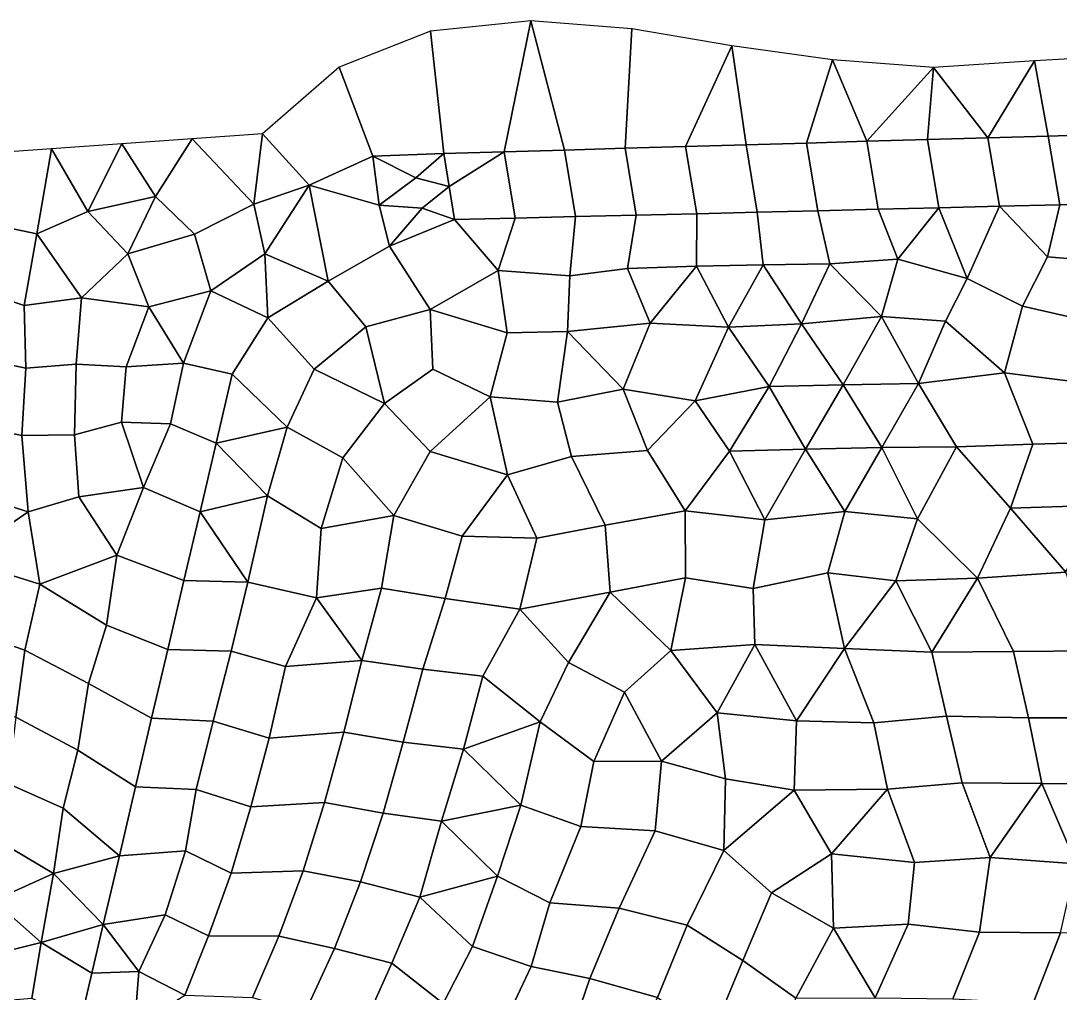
# Model space of a CAD drawing. Extents: x 391089 to 406232, y 6461839 to 6471033.
# Drawn here: x 402566.5 to 402669.6, y 6469824.8 to 6469921.1 of the extents above; entities that cross this region are included whole.
import ezdxf

# ---------------------------------------------------------------- set-up
doc = ezdxf.new("R2010")
doc.units = 0
for name, color, linetype in [('MESH_BOUND', 25, 'CONTINUOUS'), ('MESH_ELEMS', 18, 'CONTINUOUS'), ('MESH_NODES', 18, 'CONTINUOUS')]:
    doc.layers.add(name, color=color, linetype=linetype)

msp = doc.modelspace()

# ---------------------------------------------------------------- linework, layer by layer
at = {"layer": 'MESH_BOUND', "color": 25}
for points in [[(402617.084, 6469921.1, 1.553), (402607.15, 6469920.06, 1.444)], [(402627.112, 6469920.3, 1.754), (402617.084, 6469921.1, 1.553)], [(402607.15, 6469920.06, 1.444), (402598.089, 6469916.51, 1.488)], [(402637.027, 6469918.61, 1.488), (402627.112, 6469920.3, 1.754)], [(402646.985, 6469917.22, 1.852), (402637.027, 6469918.61, 1.488)], [(402677.071, 6469917.7, 1.614), (402667.028, 6469917.12, 2.056)], [(402598.089, 6469916.51, 1.488), (402590.495, 6469909.91, 1.604)], [(402656.989, 6469916.48, 1.492), (402646.985, 6469917.22, 1.852)], [(402667.028, 6469917.12, 2.056), (402656.989, 6469916.48, 1.492)], [(402583.525, 6469909.41, 1.65), (402576.555, 6469908.91, 1.392)], [(402590.495, 6469909.91, 1.604), (402583.525, 6469909.41, 1.65)], [(402569.585, 6469908.41, 1.697), (402562.616, 6469907.92, 1.697)], [(402576.555, 6469908.91, 1.392), (402569.585, 6469908.41, 1.697)]]:
    msp.add_polyline3d(points, dxfattribs=at)
at = {"layer": 'MESH_ELEMS', "color": 178}
for points in [[(402614.455, 6469908.12, 1.581), (402617.084, 6469921.1, 1.553), (402607.15, 6469920.06, 1.444), (402608.463, 6469907.94, 1.544)], [(402614.455, 6469908.12, 1.581), (402620.446, 6469908.29, 1.511), (402617.084, 6469921.1, 1.553), (402614.455, 6469908.12, 1.581)], [(402620.446, 6469908.29, 1.511), (402626.438, 6469908.47, 1.185), (402627.112, 6469920.3, 1.754), (402617.084, 6469921.1, 1.553)], [(402601.437, 6469907.69, 1.766), (402608.463, 6469907.94, 1.544), (402607.15, 6469920.06, 1.444), (402598.089, 6469916.51, 1.488)], [(402627.112, 6469920.3, 1.754), (402626.438, 6469908.47, 1.185), (402632.43, 6469908.64, 1.457), (402637.027, 6469918.61, 1.488)], [(402638.422, 6469908.81, 1.514), (402637.027, 6469918.61, 1.488), (402632.43, 6469908.64, 1.457), (402638.422, 6469908.81, 1.514)], [(402644.414, 6469908.99, 1.341), (402646.985, 6469917.22, 1.852), (402637.027, 6469918.61, 1.488), (402638.422, 6469908.81, 1.514)], [(402674.374, 6469909.86, 1.618), (402677.071, 6469917.7, 1.614), (402667.028, 6469917.12, 2.056), (402668.382, 6469909.68, 1.564)], [(402590.495, 6469909.91, 1.604), (402595.127, 6469904.82, 1.487), (402601.437, 6469907.69, 1.766), (402598.089, 6469916.51, 1.488)], [(402644.414, 6469908.99, 1.341), (402650.406, 6469909.16, 1.561), (402646.985, 6469917.22, 1.852), (402644.414, 6469908.99, 1.341)], [(402646.985, 6469917.22, 1.852), (402650.406, 6469909.16, 1.561), (402656.989, 6469916.48, 1.492), (402646.985, 6469917.22, 1.852)], [(402656.398, 6469909.34, 1.346), (402656.989, 6469916.48, 1.492), (402650.406, 6469909.16, 1.561), (402656.398, 6469909.34, 1.346)], [(402656.989, 6469916.48, 1.492), (402656.398, 6469909.34, 1.346), (402662.39, 6469909.51, 1.551), (402656.989, 6469916.48, 1.492)], [(402662.39, 6469909.51, 1.551), (402667.028, 6469917.12, 2.056), (402656.989, 6469916.48, 1.492), (402662.39, 6469909.51, 1.551)], [(402662.39, 6469909.51, 1.551), (402668.382, 6469909.68, 1.564), (402667.028, 6469917.12, 2.056), (402662.39, 6469909.51, 1.551)], [(402583.525, 6469909.41, 1.65), (402576.555, 6469908.91, 1.392), (402579.88, 6469903.7, 1.491), (402583.525, 6469909.41, 1.65)], [(402583.746, 6469899.97, 1.379), (402589.65, 6469902.94, 1.543), (402583.525, 6469909.41, 1.65), (402579.88, 6469903.7, 1.491)], [(402589.65, 6469902.94, 1.543), (402590.495, 6469909.91, 1.604), (402583.525, 6469909.41, 1.65), (402589.65, 6469902.94, 1.543)], [(402590.495, 6469909.91, 1.604), (402589.65, 6469902.94, 1.543), (402595.127, 6469904.82, 1.487), (402590.495, 6469909.91, 1.604)], [(402650.406, 6469909.16, 1.561), (402644.414, 6469908.99, 1.341), (402645.536, 6469902.28, 1.393), (402651.536, 6469902.43, 1.547)], [(402656.398, 6469909.34, 1.346), (402650.406, 6469909.16, 1.561), (402651.536, 6469902.43, 1.547), (402657.536, 6469902.58, 1.547)], [(402662.39, 6469909.51, 1.551), (402656.398, 6469909.34, 1.346), (402657.536, 6469902.58, 1.547), (402663.536, 6469902.73, 1.63)], [(402668.382, 6469909.68, 1.564), (402662.39, 6469909.51, 1.551), (402663.536, 6469902.73, 1.63), (402669.536, 6469902.87, 1.592)], [(402674.374, 6469909.86, 1.618), (402668.382, 6469909.68, 1.564), (402669.536, 6469902.87, 1.592), (402675.536, 6469903.02, 1.622)], [(402562.616, 6469907.92, 1.697), (402562.255, 6469901.23, 1.449), (402568.127, 6469900, 1.434), (402569.585, 6469908.41, 1.697)], [(402569.585, 6469908.41, 1.697), (402568.127, 6469900, 1.434), (402573.195, 6469902.2, 1.428), (402569.585, 6469908.41, 1.697)], [(402576.555, 6469908.91, 1.392), (402569.585, 6469908.41, 1.697), (402573.195, 6469902.2, 1.428), (402576.555, 6469908.91, 1.392)], [(402579.88, 6469903.7, 1.491), (402576.555, 6469908.91, 1.392), (402573.195, 6469902.2, 1.428), (402579.88, 6469903.7, 1.491)], [(402608.463, 6469907.94, 1.544), (402609, 6469904.67, 0.856), (402614.455, 6469908.12, 1.581), (402608.463, 6469907.94, 1.544)], [(402615.537, 6469901.55, 1.485), (402614.455, 6469908.12, 1.581), (402609, 6469904.67, 0.856), (402609.537, 6469901.4, 1.185)], [(402620.446, 6469908.29, 1.511), (402614.455, 6469908.12, 1.581), (402615.537, 6469901.55, 1.485), (402621.536, 6469901.7, 1.302)], [(402626.438, 6469908.47, 1.185), (402620.446, 6469908.29, 1.511), (402621.536, 6469901.7, 1.302), (402627.536, 6469901.84, 1.687)], [(402632.43, 6469908.64, 1.457), (402626.438, 6469908.47, 1.185), (402627.536, 6469901.84, 1.687), (402633.536, 6469901.99, 1.534)], [(402638.422, 6469908.81, 1.514), (402632.43, 6469908.64, 1.457), (402633.536, 6469901.99, 1.534), (402639.536, 6469902.14, 1.365)], [(402644.414, 6469908.99, 1.341), (402638.422, 6469908.81, 1.514), (402639.536, 6469902.14, 1.365), (402645.536, 6469902.28, 1.393)], [(402595.127, 6469904.82, 1.487), (402602.044, 6469902.82, 0.976), (402601.437, 6469907.69, 1.766), (402595.127, 6469904.82, 1.487)], [(402605.685, 6469905.55, 1.25), (402608.463, 6469907.94, 1.544), (402601.437, 6469907.69, 1.766), (402605.685, 6469905.55, 1.25)], [(402602.044, 6469902.82, 0.976), (402605.685, 6469905.55, 1.25), (402601.437, 6469907.69, 1.766), (402602.044, 6469902.82, 0.976)], [(402608.463, 6469907.94, 1.544), (402605.685, 6469905.55, 1.25), (402609, 6469904.67, 0.856), (402608.463, 6469907.94, 1.544)], [(402605.685, 6469905.55, 1.25), (402602.044, 6469902.82, 0.976), (402606.318, 6469902.55, 0.851), (402609, 6469904.67, 0.856)], [(402595.127, 6469904.82, 1.487), (402589.65, 6469902.94, 1.543), (402590.734, 6469898.03, 1.075), (402595.127, 6469904.82, 1.487)], [(402590.734, 6469898.03, 1.075), (402596.993, 6469895.32, 1.491), (402595.127, 6469904.82, 1.487), (402590.734, 6469898.03, 1.075)], [(402603.075, 6469898.78, 1.268), (402602.044, 6469902.82, 0.976), (402595.127, 6469904.82, 1.487), (402596.993, 6469895.32, 1.491)], [(402606.318, 6469902.55, 0.851), (402609.537, 6469901.4, 1.185), (402609, 6469904.67, 0.856), (402606.318, 6469902.55, 0.851)], [(402579.88, 6469903.7, 1.491), (402573.195, 6469902.2, 1.428), (402577.159, 6469898.03, 1.46), (402579.88, 6469903.7, 1.491)], [(402583.746, 6469899.97, 1.379), (402579.88, 6469903.7, 1.491), (402577.159, 6469898.03, 1.46), (402583.746, 6469899.97, 1.379)], [(402590.734, 6469898.03, 1.075), (402589.65, 6469902.94, 1.543), (402583.746, 6469899.97, 1.379), (402585.383, 6469894.36, 1.079)], [(402663.536, 6469902.73, 1.63), (402668.315, 6469897.73, 1.562), (402669.536, 6469902.87, 1.592), (402663.536, 6469902.73, 1.63)], [(402669.536, 6469902.87, 1.592), (402668.315, 6469897.73, 1.562), (402674.211, 6469897.21, 1.559), (402675.536, 6469903.02, 1.622)], [(402572.557, 6469893.65, 1.2), (402577.159, 6469898.03, 1.46), (402573.195, 6469902.2, 1.428), (402568.127, 6469900, 1.434)], [(402602.044, 6469902.82, 0.976), (402603.075, 6469898.78, 1.268), (402606.318, 6469902.55, 0.851), (402602.044, 6469902.82, 0.976)], [(402609.537, 6469901.4, 1.185), (402606.318, 6469902.55, 0.851), (402603.075, 6469898.78, 1.268), (402609.537, 6469901.4, 1.185)], [(402626.666, 6469896.55, 1.482), (402627.536, 6469901.84, 1.687), (402621.536, 6469901.7, 1.302), (402620.958, 6469895.84, 1.545)], [(402633.513, 6469896.78, 1.41), (402633.536, 6469901.99, 1.534), (402627.536, 6469901.84, 1.687), (402626.666, 6469896.55, 1.482)], [(402633.513, 6469896.78, 1.41), (402640.127, 6469896.91, 1.37), (402639.536, 6469902.14, 1.365), (402633.536, 6469901.99, 1.534)], [(402645.536, 6469902.28, 1.393), (402639.536, 6469902.14, 1.365), (402640.127, 6469896.91, 1.37), (402646.731, 6469897.02, 1.415)], [(402651.536, 6469902.43, 1.547), (402645.536, 6469902.28, 1.393), (402646.731, 6469897.02, 1.415), (402653.483, 6469897.47, 1.54)], [(402651.536, 6469902.43, 1.547), (402653.483, 6469897.47, 1.54), (402657.536, 6469902.58, 1.547), (402651.536, 6469902.43, 1.547)], [(402657.536, 6469902.58, 1.547), (402653.483, 6469897.47, 1.54), (402660.343, 6469895.57, 1.511), (402657.536, 6469902.58, 1.547)], [(402657.536, 6469902.58, 1.547), (402660.343, 6469895.57, 1.511), (402663.536, 6469902.73, 1.63), (402657.536, 6469902.58, 1.547)], [(402660.343, 6469895.57, 1.511), (402665.811, 6469892.84, 1.439), (402668.315, 6469897.73, 1.562), (402663.536, 6469902.73, 1.63)], [(402561.894, 6469894.54, 1.263), (402566.876, 6469892.9, 1.209), (402568.127, 6469900, 1.434), (402562.255, 6469901.23, 1.449)], [(402607.118, 6469892.51, 1.363), (402613.869, 6469896.36, 1.648), (402609.537, 6469901.4, 1.185), (402603.075, 6469898.78, 1.268)], [(402615.537, 6469901.55, 1.485), (402609.537, 6469901.4, 1.185), (402613.869, 6469896.36, 1.648), (402615.537, 6469901.55, 1.485)], [(402620.958, 6469895.84, 1.545), (402621.536, 6469901.7, 1.302), (402615.537, 6469901.55, 1.485), (402613.869, 6469896.36, 1.648)], [(402572.557, 6469893.65, 1.2), (402568.127, 6469900, 1.434), (402566.876, 6469892.9, 1.209), (402572.557, 6469893.65, 1.2)], [(402583.746, 6469899.97, 1.379), (402577.159, 6469898.03, 1.46), (402579.215, 6469892.75, 1.527), (402585.383, 6469894.36, 1.079)], [(402603.075, 6469898.78, 1.268), (402596.993, 6469895.32, 1.491), (402600.754, 6469890.79, 1.575), (402607.118, 6469892.51, 1.363)], [(402572.557, 6469893.65, 1.2), (402579.215, 6469892.75, 1.527), (402577.159, 6469898.03, 1.46), (402572.557, 6469893.65, 1.2)], [(402590.734, 6469898.03, 1.075), (402585.383, 6469894.36, 1.079), (402591.026, 6469891.69, 1.724), (402590.734, 6469898.03, 1.075)], [(402590.734, 6469898.03, 1.075), (402591.026, 6469891.69, 1.724), (402596.993, 6469895.32, 1.491), (402590.734, 6469898.03, 1.075)], [(402672.073, 6469891.4, 1.474), (402674.211, 6469897.21, 1.559), (402668.315, 6469897.73, 1.562), (402665.811, 6469892.84, 1.439)], [(402628.918, 6469891.15, 1.314), (402633.513, 6469896.78, 1.41), (402626.666, 6469896.55, 1.482), (402628.918, 6469891.15, 1.314)], [(402628.918, 6469891.15, 1.314), (402636.67, 6469890.76, 1.254), (402633.513, 6469896.78, 1.41), (402628.918, 6469891.15, 1.314)], [(402633.513, 6469896.78, 1.41), (402636.67, 6469890.76, 1.254), (402640.127, 6469896.91, 1.37), (402633.513, 6469896.78, 1.41)], [(402636.67, 6469890.76, 1.254), (402643.929, 6469891.07, 1.286), (402640.127, 6469896.91, 1.37), (402636.67, 6469890.76, 1.254)], [(402640.127, 6469896.91, 1.37), (402643.929, 6469891.07, 1.286), (402646.731, 6469897.02, 1.415), (402640.127, 6469896.91, 1.37)], [(402646.731, 6469897.02, 1.415), (402643.929, 6469891.07, 1.286), (402651.85, 6469891.81, 1.375), (402646.731, 6469897.02, 1.415)], [(402651.85, 6469891.81, 1.375), (402653.483, 6469897.47, 1.54), (402646.731, 6469897.02, 1.415), (402651.85, 6469891.81, 1.375)], [(402658.209, 6469891.36, 1.375), (402660.343, 6469895.57, 1.511), (402653.483, 6469897.47, 1.54), (402651.85, 6469891.81, 1.375)], [(402613.869, 6469896.36, 1.648), (402607.118, 6469892.51, 1.363), (402614.748, 6469890.19, 1.225), (402613.869, 6469896.36, 1.648)], [(402620.958, 6469895.84, 1.545), (402613.869, 6469896.36, 1.648), (402614.748, 6469890.19, 1.225), (402620.738, 6469890.32, 1.167)], [(402620.738, 6469890.32, 1.167), (402628.918, 6469891.15, 1.314), (402626.666, 6469896.55, 1.482), (402620.958, 6469895.84, 1.545)], [(402595.603, 6469886.58, 1.476), (402600.754, 6469890.79, 1.575), (402596.993, 6469895.32, 1.491), (402591.026, 6469891.69, 1.724)], [(402665.811, 6469892.84, 1.439), (402660.343, 6469895.57, 1.511), (402658.209, 6469891.36, 1.375), (402664.045, 6469886.24, 1.297)], [(402561.533, 6469887.85, 1.215), (402567.041, 6469886.69, 1.163), (402566.876, 6469892.9, 1.209), (402561.894, 6469894.54, 1.263)], [(402572.013, 6469887.08, 1.322), (402572.557, 6469893.65, 1.2), (402566.876, 6469892.9, 1.209), (402567.041, 6469886.69, 1.163)], [(402576.979, 6469886.82, 1.244), (402579.215, 6469892.75, 1.527), (402572.557, 6469893.65, 1.2), (402572.013, 6469887.08, 1.322)], [(402579.215, 6469892.75, 1.527), (402582.669, 6469887.18, 0.953), (402585.383, 6469894.36, 1.079), (402579.215, 6469892.75, 1.527)], [(402587.501, 6469886.08, 1.355), (402591.026, 6469891.69, 1.724), (402585.383, 6469894.36, 1.079), (402582.669, 6469887.18, 0.953)], [(402582.669, 6469887.18, 0.953), (402579.215, 6469892.75, 1.527), (402576.979, 6469886.82, 1.244), (402582.669, 6469887.18, 0.953)], [(402671.872, 6469885.22, 1.425), (402672.073, 6469891.4, 1.474), (402665.811, 6469892.84, 1.439), (402664.045, 6469886.24, 1.297)], [(402587.501, 6469886.08, 1.355), (402592.944, 6469880.84, 1.309), (402595.603, 6469886.58, 1.476), (402591.026, 6469891.69, 1.724)], [(402607.387, 6469886.58, 1.307), (402607.118, 6469892.51, 1.363), (402600.754, 6469890.79, 1.575), (402602.603, 6469883.2, 1.199)], [(402607.387, 6469886.58, 1.307), (402613.063, 6469883.86, 1.165), (402614.748, 6469890.19, 1.225), (402607.118, 6469892.51, 1.363)], [(402643.929, 6469891.07, 1.286), (402648.048, 6469885.03, 1.317), (402651.85, 6469891.81, 1.375), (402643.929, 6469891.07, 1.286)], [(402655.531, 6469885.16, 1.305), (402651.85, 6469891.81, 1.375), (402648.048, 6469885.03, 1.317), (402655.531, 6469885.16, 1.305)], [(402651.85, 6469891.81, 1.375), (402655.531, 6469885.16, 1.305), (402658.209, 6469891.36, 1.375), (402651.85, 6469891.81, 1.375)], [(402595.603, 6469886.58, 1.476), (402602.603, 6469883.2, 1.199), (402600.754, 6469890.79, 1.575), (402595.603, 6469886.58, 1.476)], [(402620.738, 6469890.32, 1.167), (402626.257, 6469884.6, 1.208), (402628.918, 6469891.15, 1.314), (402620.738, 6469890.32, 1.167)], [(402633.366, 6469883.44, 1.191), (402636.67, 6469890.76, 1.254), (402628.918, 6469891.15, 1.314), (402626.257, 6469884.6, 1.208)], [(402636.67, 6469890.76, 1.254), (402633.366, 6469883.44, 1.191), (402640.724, 6469884.88, 1.227), (402636.67, 6469890.76, 1.254)], [(402640.724, 6469884.88, 1.227), (402643.929, 6469891.07, 1.286), (402636.67, 6469890.76, 1.254), (402640.724, 6469884.88, 1.227)], [(402643.929, 6469891.07, 1.286), (402640.724, 6469884.88, 1.227), (402648.048, 6469885.03, 1.317), (402643.929, 6469891.07, 1.286)], [(402658.209, 6469891.36, 1.375), (402655.531, 6469885.16, 1.305), (402664.045, 6469886.24, 1.297), (402658.209, 6469891.36, 1.375)], [(402614.748, 6469890.19, 1.225), (402613.063, 6469883.86, 1.165), (402619.75, 6469883.31, 1.219), (402620.738, 6469890.32, 1.167)], [(402620.738, 6469890.32, 1.167), (402619.75, 6469883.31, 1.219), (402626.257, 6469884.6, 1.208), (402620.738, 6469890.32, 1.167)], [(402561.172, 6469881.16, 1.192), (402566.633, 6469880.03, 1.193), (402567.041, 6469886.69, 1.163), (402561.533, 6469887.85, 1.215)], [(402571.852, 6469880.07, 1.483), (402572.013, 6469887.08, 1.322), (402567.041, 6469886.69, 1.163), (402566.633, 6469880.03, 1.193)], [(402576.508, 6469881.35, 1.494), (402576.979, 6469886.82, 1.244), (402572.013, 6469887.08, 1.322), (402571.852, 6469880.07, 1.483)], [(402581.388, 6469881.18, 0.822), (402582.669, 6469887.18, 0.953), (402576.979, 6469886.82, 1.244), (402576.508, 6469881.35, 1.494)], [(402587.501, 6469886.08, 1.355), (402582.669, 6469887.18, 0.953), (402581.388, 6469881.18, 0.822), (402585.902, 6469879.27, 1.48)], [(402598.452, 6469877.81, 1.141), (402602.603, 6469883.2, 1.199), (402595.603, 6469886.58, 1.476), (402592.944, 6469880.84, 1.309)], [(402607.387, 6469886.58, 1.307), (402602.603, 6469883.2, 1.199), (402607.107, 6469878.42, 1.187), (402613.063, 6469883.86, 1.165)], [(402585.902, 6469879.27, 1.48), (402592.944, 6469880.84, 1.309), (402587.501, 6469886.08, 1.355), (402585.902, 6469879.27, 1.48)], [(402664.045, 6469886.24, 1.297), (402655.531, 6469885.16, 1.305), (402659.288, 6469878.89, 1.322), (402666.86, 6469879.15, 1.372)], [(402671.872, 6469885.22, 1.425), (402664.045, 6469886.24, 1.297), (402666.86, 6469879.15, 1.372), (402672.717, 6469879.33, 1.443)], [(402621.139, 6469877.93, 1.149), (402628.65, 6469878.54, 1.129), (402626.257, 6469884.6, 1.208), (402619.75, 6469883.31, 1.219)], [(402633.366, 6469883.44, 1.191), (402626.257, 6469884.6, 1.208), (402628.65, 6469878.54, 1.129), (402633.366, 6469883.44, 1.191)], [(402636.772, 6469878.47, 1.233), (402640.724, 6469884.88, 1.227), (402633.366, 6469883.44, 1.191), (402636.772, 6469878.47, 1.233)], [(402636.772, 6469878.47, 1.233), (402644.305, 6469878.65, 1.317), (402640.724, 6469884.88, 1.227), (402636.772, 6469878.47, 1.233)], [(402644.305, 6469878.65, 1.317), (402648.048, 6469885.03, 1.317), (402640.724, 6469884.88, 1.227), (402644.305, 6469878.65, 1.317)], [(402644.305, 6469878.65, 1.317), (402651.883, 6469878.84, 1.359), (402648.048, 6469885.03, 1.317), (402644.305, 6469878.65, 1.317)], [(402651.883, 6469878.84, 1.359), (402655.531, 6469885.16, 1.305), (402648.048, 6469885.03, 1.317), (402651.883, 6469878.84, 1.359)], [(402659.288, 6469878.89, 1.322), (402655.531, 6469885.16, 1.305), (402651.883, 6469878.84, 1.359), (402659.288, 6469878.89, 1.322)], [(402614.768, 6469876.11, 1.169), (402613.063, 6469883.86, 1.165), (402607.107, 6469878.42, 1.187), (402614.768, 6469876.11, 1.169)], [(402619.75, 6469883.31, 1.219), (402613.063, 6469883.86, 1.165), (402614.768, 6469876.11, 1.169), (402621.139, 6469877.93, 1.149)], [(402636.772, 6469878.47, 1.233), (402633.366, 6469883.44, 1.191), (402628.65, 6469878.54, 1.129), (402632.401, 6469872.56, 1.221)], [(402598.452, 6469877.81, 1.141), (402603.516, 6469872.1, 1.144), (402607.107, 6469878.42, 1.187), (402602.603, 6469883.2, 1.199)], [(402572.297, 6469873.94, 1.306), (402578.693, 6469874.86, 1.102), (402576.508, 6469881.35, 1.494), (402571.852, 6469880.07, 1.483)], [(402576.508, 6469881.35, 1.494), (402578.693, 6469874.86, 1.102), (402581.388, 6469881.18, 0.822), (402576.508, 6469881.35, 1.494)], [(402560.812, 6469874.47, 1.252), (402567.284, 6469872.46, 1.306), (402566.633, 6469880.03, 1.193), (402561.172, 6469881.16, 1.192)], [(402578.693, 6469874.86, 1.102), (402584.303, 6469872.45, 1.547), (402585.902, 6469879.27, 1.48), (402581.388, 6469881.18, 0.822)], [(402590.981, 6469874.03, 1.203), (402592.944, 6469880.84, 1.309), (402585.902, 6469879.27, 1.48), (402590.981, 6469874.03, 1.203)], [(402590.981, 6469874.03, 1.203), (402596.316, 6469870.81, 1.053), (402598.452, 6469877.81, 1.141), (402592.944, 6469880.84, 1.309)], [(402572.297, 6469873.94, 1.306), (402571.852, 6469880.07, 1.483), (402566.633, 6469880.03, 1.193), (402567.284, 6469872.46, 1.306)], [(402585.902, 6469879.27, 1.48), (402584.303, 6469872.45, 1.547), (402590.981, 6469874.03, 1.203), (402585.902, 6469879.27, 1.48)], [(402672.864, 6469873.1, 1.452), (402672.717, 6469879.33, 1.443), (402666.86, 6469879.15, 1.372), (402664.644, 6469872.82, 1.406)], [(402607.107, 6469878.42, 1.187), (402603.516, 6469872.1, 1.144), (402610.282, 6469870.06, 1.141), (402614.768, 6469876.11, 1.169)], [(402624.456, 6469871.15, 1.123), (402632.401, 6469872.56, 1.221), (402628.65, 6469878.54, 1.129), (402621.139, 6469877.93, 1.149)], [(402636.772, 6469878.47, 1.233), (402632.401, 6469872.56, 1.221), (402640.281, 6469871.67, 1.354), (402636.772, 6469878.47, 1.233)], [(402636.772, 6469878.47, 1.233), (402640.281, 6469871.67, 1.354), (402644.305, 6469878.65, 1.317), (402636.772, 6469878.47, 1.233)], [(402648.23, 6469872.49, 1.395), (402644.305, 6469878.65, 1.317), (402640.281, 6469871.67, 1.354), (402648.23, 6469872.49, 1.395)], [(402651.883, 6469878.84, 1.359), (402644.305, 6469878.65, 1.317), (402648.23, 6469872.49, 1.395), (402651.883, 6469878.84, 1.359)], [(402648.23, 6469872.49, 1.395), (402655.424, 6469871.76, 1.395), (402651.883, 6469878.84, 1.359), (402648.23, 6469872.49, 1.395)], [(402651.883, 6469878.84, 1.359), (402655.424, 6469871.76, 1.395), (402659.288, 6469878.89, 1.322), (402651.883, 6469878.84, 1.359)], [(402655.424, 6469871.76, 1.395), (402661.379, 6469865.88, 1.437), (402664.644, 6469872.82, 1.406), (402659.288, 6469878.89, 1.322)], [(402664.644, 6469872.82, 1.406), (402666.86, 6469879.15, 1.372), (402659.288, 6469878.89, 1.322), (402664.644, 6469872.82, 1.406)], [(402603.516, 6469872.1, 1.144), (402598.452, 6469877.81, 1.141), (402596.316, 6469870.81, 1.053), (402603.516, 6469872.1, 1.144)], [(402621.139, 6469877.93, 1.149), (402614.768, 6469876.11, 1.169), (402617.702, 6469869.84, 1.123), (402624.456, 6469871.15, 1.123)], [(402614.768, 6469876.11, 1.169), (402610.282, 6469870.06, 1.141), (402617.702, 6469869.84, 1.123), (402614.768, 6469876.11, 1.169)], [(402560.812, 6469874.47, 1.252), (402560.451, 6469867.78, 1.313), (402567.284, 6469872.46, 1.306), (402560.812, 6469874.47, 1.252)], [(402572.297, 6469873.94, 1.306), (402576.063, 6469868.16, 1.239), (402578.693, 6469874.86, 1.102), (402572.297, 6469873.94, 1.306)], [(402576.063, 6469868.16, 1.239), (402582.703, 6469865.64, 1.539), (402584.303, 6469872.45, 1.547), (402578.693, 6469874.86, 1.102)], [(402589.055, 6469865.49, 1.239), (402590.981, 6469874.03, 1.203), (402584.303, 6469872.45, 1.547), (402589.055, 6469865.49, 1.239)], [(402596.316, 6469870.81, 1.053), (402590.981, 6469874.03, 1.203), (402589.055, 6469865.49, 1.239), (402595.858, 6469863.95, 1.03)], [(402568.418, 6469865.3, 1.416), (402576.063, 6469868.16, 1.239), (402572.297, 6469873.94, 1.306), (402567.284, 6469872.46, 1.306)], [(402670.137, 6469866.48, 1.443), (402672.864, 6469873.1, 1.452), (402664.644, 6469872.82, 1.406), (402670.137, 6469866.48, 1.443)], [(402560.451, 6469867.78, 1.313), (402568.418, 6469865.3, 1.416), (402567.284, 6469872.46, 1.306), (402560.451, 6469867.78, 1.313)], [(402584.303, 6469872.45, 1.547), (402582.703, 6469865.64, 1.539), (402589.055, 6469865.49, 1.239), (402584.303, 6469872.45, 1.547)], [(402602.296, 6469864.89, 1.028), (402603.516, 6469872.1, 1.144), (402596.316, 6469870.81, 1.053), (402595.858, 6469863.95, 1.03)], [(402608.617, 6469863.88, 1.06), (402610.282, 6469870.06, 1.141), (402603.516, 6469872.1, 1.144), (402602.296, 6469864.89, 1.028)], [(402632.425, 6469865.93, 1.274), (402632.401, 6469872.56, 1.221), (402624.456, 6469871.15, 1.123), (402624.958, 6469864.5, 1.15)], [(402632.401, 6469872.56, 1.221), (402632.425, 6469865.93, 1.274), (402639.142, 6469864.85, 1.393), (402640.281, 6469871.67, 1.354)], [(402646.53, 6469866.42, 1.393), (402648.23, 6469872.49, 1.395), (402640.281, 6469871.67, 1.354), (402639.142, 6469864.85, 1.393)], [(402653.276, 6469865.61, 1.408), (402655.424, 6469871.76, 1.395), (402648.23, 6469872.49, 1.395), (402646.53, 6469866.42, 1.393)], [(402670.137, 6469866.48, 1.443), (402664.644, 6469872.82, 1.406), (402661.379, 6469865.88, 1.437), (402670.137, 6469866.48, 1.443)], [(402624.958, 6469864.5, 1.15), (402624.456, 6469871.15, 1.123), (402617.702, 6469869.84, 1.123), (402616.007, 6469862.81, 1.101)], [(402655.424, 6469871.76, 1.395), (402653.276, 6469865.61, 1.408), (402661.379, 6469865.88, 1.437), (402655.424, 6469871.76, 1.395)], [(402616.007, 6469862.81, 1.101), (402617.702, 6469869.84, 1.123), (402610.282, 6469870.06, 1.141), (402608.617, 6469863.88, 1.06)], [(402575.046, 6469861.23, 1.248), (402576.063, 6469868.16, 1.239), (402568.418, 6469865.3, 1.416), (402575.046, 6469861.23, 1.248)], [(402582.703, 6469865.64, 1.539), (402576.063, 6469868.16, 1.239), (402575.046, 6469861.23, 1.248), (402581.104, 6469858.83, 1.583)], [(402560.09, 6469861.09, 1.26), (402566.936, 6469858.74, 1.331), (402568.418, 6469865.3, 1.416), (402560.451, 6469867.78, 1.313)], [(402632.425, 6469865.93, 1.274), (402624.958, 6469864.5, 1.15), (402630.965, 6469858.72, 1.269), (402632.425, 6469865.93, 1.274)], [(402639.302, 6469859.31, 1.385), (402639.142, 6469864.85, 1.393), (402632.425, 6469865.93, 1.274), (402630.965, 6469858.72, 1.269)], [(402648.172, 6469858.93, 1.388), (402646.53, 6469866.42, 1.393), (402639.142, 6469864.85, 1.393), (402639.302, 6469859.31, 1.385)], [(402653.276, 6469865.61, 1.408), (402646.53, 6469866.42, 1.393), (402648.172, 6469858.93, 1.388), (402653.276, 6469865.61, 1.408)], [(402656.835, 6469858.55, 1.39), (402661.379, 6469865.88, 1.437), (402653.276, 6469865.61, 1.408), (402656.835, 6469858.55, 1.39)], [(402656.835, 6469858.55, 1.39), (402664.951, 6469858.62, 1.391), (402661.379, 6469865.88, 1.437), (402656.835, 6469858.55, 1.39)], [(402670.137, 6469866.48, 1.443), (402661.379, 6469865.88, 1.437), (402664.951, 6469858.62, 1.391), (402672.911, 6469858.68, 1.373)], [(402566.936, 6469858.74, 1.331), (402573.237, 6469855.45, 1.327), (402575.046, 6469861.23, 1.248), (402568.418, 6469865.3, 1.416)], [(402587.398, 6469858.66, 1.389), (402589.055, 6469865.49, 1.239), (402582.703, 6469865.64, 1.539), (402581.104, 6469858.83, 1.583)], [(402587.398, 6469858.66, 1.389), (402592.77, 6469857.15, 1.082), (402595.858, 6469863.95, 1.03), (402589.055, 6469865.49, 1.239)], [(402602.296, 6469864.89, 1.028), (402595.858, 6469863.95, 1.03), (402600.345, 6469857.72, 1.018), (402602.296, 6469864.89, 1.028)], [(402606.397, 6469856.87, 1.061), (402608.617, 6469863.88, 1.06), (402602.296, 6469864.89, 1.028), (402600.345, 6469857.72, 1.018)], [(402648.172, 6469858.93, 1.388), (402656.835, 6469858.55, 1.39), (402653.276, 6469865.61, 1.408), (402648.172, 6469858.93, 1.388)], [(402595.858, 6469863.95, 1.03), (402592.77, 6469857.15, 1.082), (402600.345, 6469857.72, 1.018), (402595.858, 6469863.95, 1.03)], [(402612.337, 6469856.17, 1.096), (402616.007, 6469862.81, 1.101), (402608.617, 6469863.88, 1.06), (402606.397, 6469856.87, 1.061)], [(402616.007, 6469862.81, 1.101), (402620.83, 6469857.52, 1.082), (402624.958, 6469864.5, 1.15), (402616.007, 6469862.81, 1.101)], [(402626.361, 6469854.6, 1.201), (402630.965, 6469858.72, 1.269), (402624.958, 6469864.5, 1.15), (402620.83, 6469857.52, 1.082)], [(402612.337, 6469856.17, 1.096), (402618.009, 6469851.66, 1.137), (402620.83, 6469857.52, 1.082), (402616.007, 6469862.81, 1.101)], [(402559.729, 6469854.4, 1.339), (402566.044, 6469852.11, 1.474), (402566.936, 6469858.74, 1.331), (402560.09, 6469861.09, 1.26)], [(402581.104, 6469858.83, 1.583), (402575.046, 6469861.23, 1.248), (402573.237, 6469855.45, 1.327), (402579.505, 6469852.01, 1.404)], [(402566.044, 6469852.11, 1.474), (402572.187, 6469848.85, 1.311), (402573.237, 6469855.45, 1.327), (402566.936, 6469858.74, 1.331)], [(402581.104, 6469858.83, 1.583), (402579.505, 6469852.01, 1.404), (402585.618, 6469851.71, 1.222), (402587.398, 6469858.66, 1.389)], [(402585.618, 6469851.71, 1.222), (402591.15, 6469850.04, 1.114), (402592.77, 6469857.15, 1.082), (402587.398, 6469858.66, 1.389)], [(402626.361, 6469854.6, 1.201), (402630.039, 6469847.76, 1.278), (402635.564, 6469852.54, 1.349), (402630.965, 6469858.72, 1.269)], [(402639.302, 6469859.31, 1.385), (402630.965, 6469858.72, 1.269), (402635.564, 6469852.54, 1.349), (402639.302, 6469859.31, 1.385)], [(402643.411, 6469851.76, 1.383), (402639.302, 6469859.31, 1.385), (402635.564, 6469852.54, 1.349), (402643.411, 6469851.76, 1.383)], [(402643.411, 6469851.76, 1.383), (402648.172, 6469858.93, 1.388), (402639.302, 6469859.31, 1.385), (402643.411, 6469851.76, 1.383)], [(402643.411, 6469851.76, 1.383), (402651.076, 6469851.54, 1.428), (402648.172, 6469858.93, 1.388), (402643.411, 6469851.76, 1.383)], [(402651.076, 6469851.54, 1.428), (402658.296, 6469852.21, 1.384), (402656.835, 6469858.55, 1.39), (402648.172, 6469858.93, 1.388)], [(402658.296, 6469852.21, 1.384), (402666.432, 6469852.04, 1.343), (402664.951, 6469858.62, 1.391), (402656.835, 6469858.55, 1.39)], [(402666.432, 6469852.04, 1.343), (402674.597, 6469852.04, 1.36), (402672.911, 6469858.68, 1.373), (402664.951, 6469858.62, 1.391)], [(402598.543, 6469850.62, 1.031), (402600.345, 6469857.72, 1.018), (402592.77, 6469857.15, 1.082), (402591.15, 6469850.04, 1.114)], [(402604.428, 6469849.64, 1.073), (402606.397, 6469856.87, 1.061), (402600.345, 6469857.72, 1.018), (402598.543, 6469850.62, 1.031)], [(402610.435, 6469848.96, 1.124), (402612.337, 6469856.17, 1.096), (402606.397, 6469856.87, 1.061), (402604.428, 6469849.64, 1.073)], [(402626.361, 6469854.6, 1.201), (402620.83, 6469857.52, 1.082), (402618.009, 6469851.66, 1.137), (402623.342, 6469847.73, 1.206)], [(402612.337, 6469856.17, 1.096), (402610.435, 6469848.96, 1.124), (402618.009, 6469851.66, 1.137), (402612.337, 6469856.17, 1.096)], [(402572.187, 6469848.85, 1.311), (402577.906, 6469845.2, 1.38), (402579.505, 6469852.01, 1.404), (402573.237, 6469855.45, 1.327)], [(402630.039, 6469847.76, 1.278), (402626.361, 6469854.6, 1.201), (402623.342, 6469847.73, 1.206), (402630.039, 6469847.76, 1.278)], [(402630.039, 6469847.76, 1.278), (402636.386, 6469846.01, 1.312), (402635.564, 6469852.54, 1.349), (402630.039, 6469847.76, 1.278)], [(402636.386, 6469846.01, 1.312), (402643.203, 6469844.87, 1.356), (402643.411, 6469851.76, 1.383), (402635.564, 6469852.54, 1.349)], [(402565.261, 6469845.56, 1.399), (402570.73, 6469843.09, 1.271), (402572.187, 6469848.85, 1.311), (402566.044, 6469852.11, 1.474)], [(402583.917, 6469844.94, 1.209), (402585.618, 6469851.71, 1.222), (402579.505, 6469852.01, 1.404), (402577.906, 6469845.2, 1.38)], [(402583.917, 6469844.94, 1.209), (402589.351, 6469843.23, 1.135), (402591.15, 6469850.04, 1.114), (402585.618, 6469851.71, 1.222)], [(402618.009, 6469851.66, 1.137), (402610.435, 6469848.96, 1.124), (402616.109, 6469843.41, 1.155), (402618.009, 6469851.66, 1.137)], [(402616.109, 6469843.41, 1.155), (402622.052, 6469841.27, 1.189), (402623.342, 6469847.73, 1.206), (402618.009, 6469851.66, 1.137)], [(402643.203, 6469844.87, 1.356), (402652.435, 6469844.98, 1.419), (402651.076, 6469851.54, 1.428), (402643.411, 6469851.76, 1.383)], [(402652.435, 6469844.98, 1.419), (402659.847, 6469845.6, 1.36), (402658.296, 6469852.21, 1.384), (402651.076, 6469851.54, 1.428)], [(402666.432, 6469852.04, 1.343), (402658.296, 6469852.21, 1.384), (402659.847, 6469845.6, 1.36), (402667.735, 6469845.56, 1.318)], [(402667.735, 6469845.56, 1.318), (402675.949, 6469845.45, 1.389), (402674.597, 6469852.04, 1.36), (402666.432, 6469852.04, 1.343)], [(402591.15, 6469850.04, 1.114), (402589.351, 6469843.23, 1.135), (402596.639, 6469843.66, 1.089), (402598.543, 6469850.62, 1.031)], [(402602.44, 6469842.59, 1.091), (402604.428, 6469849.64, 1.073), (402598.543, 6469850.62, 1.031), (402596.639, 6469843.66, 1.089)], [(402604.428, 6469849.64, 1.073), (402602.44, 6469842.59, 1.091), (402608.24, 6469841.8, 1.11), (402610.435, 6469848.96, 1.124)], [(402570.73, 6469843.09, 1.271), (402576.307, 6469838.39, 1.357), (402577.906, 6469845.2, 1.38), (402572.187, 6469848.85, 1.311)], [(402608.24, 6469841.8, 1.11), (402616.109, 6469843.41, 1.155), (402610.435, 6469848.96, 1.124), (402608.24, 6469841.8, 1.11)], [(402629.413, 6469840.84, 1.24), (402630.039, 6469847.76, 1.278), (402623.342, 6469847.73, 1.206), (402622.052, 6469841.27, 1.189)], [(402636.386, 6469846.01, 1.312), (402630.039, 6469847.76, 1.278), (402629.413, 6469840.84, 1.24), (402636.216, 6469838.9, 1.289)], [(402564.198, 6469839.94, 1.184), (402569.773, 6469836.64, 1.092), (402570.73, 6469843.09, 1.271), (402565.261, 6469845.56, 1.399)], [(402582.875, 6469838.88, 1.266), (402583.917, 6469844.94, 1.209), (402577.906, 6469845.2, 1.38), (402576.307, 6469838.39, 1.357)], [(402636.386, 6469846.01, 1.312), (402636.216, 6469838.9, 1.289), (402643.203, 6469844.87, 1.356), (402636.386, 6469846.01, 1.312)], [(402659.847, 6469845.6, 1.36), (402652.435, 6469844.98, 1.419), (402655.114, 6469837.71, 1.39), (402662.636, 6469838.2, 1.322)], [(402659.847, 6469845.6, 1.36), (402662.636, 6469838.2, 1.322), (402667.735, 6469845.56, 1.318), (402659.847, 6469845.6, 1.36)], [(402671.155, 6469837.59, 1.362), (402667.735, 6469845.56, 1.318), (402662.636, 6469838.2, 1.322), (402671.155, 6469837.59, 1.362)], [(402667.735, 6469845.56, 1.318), (402671.155, 6469837.59, 1.362), (402675.949, 6469845.45, 1.389), (402667.735, 6469845.56, 1.318)], [(402589.351, 6469843.23, 1.135), (402583.917, 6469844.94, 1.209), (402582.875, 6469838.88, 1.266), (402587.375, 6469836.67, 1.252)], [(402643.203, 6469844.87, 1.356), (402636.216, 6469838.9, 1.289), (402640.958, 6469834.7, 1.335), (402646.88, 6469838.58, 1.364)], [(402643.203, 6469844.87, 1.356), (402646.88, 6469838.58, 1.364), (402652.435, 6469844.98, 1.419), (402643.203, 6469844.87, 1.356)], [(402652.435, 6469844.98, 1.419), (402646.88, 6469838.58, 1.364), (402655.114, 6469837.71, 1.39), (402652.435, 6469844.98, 1.419)], [(402594.529, 6469836.88, 1.174), (402596.639, 6469843.66, 1.089), (402589.351, 6469843.23, 1.135), (402587.375, 6469836.67, 1.252)], [(402600.207, 6469835.81, 1.097), (402602.44, 6469842.59, 1.091), (402596.639, 6469843.66, 1.089), (402594.529, 6469836.88, 1.174)], [(402608.24, 6469841.8, 1.11), (402613.784, 6469836.38, 1.101), (402616.109, 6469843.41, 1.155), (402608.24, 6469841.8, 1.11)], [(402622.052, 6469841.27, 1.189), (402616.109, 6469843.41, 1.155), (402613.784, 6469836.38, 1.101), (402618.981, 6469833.73, 1.117)], [(402569.773, 6469836.64, 1.092), (402576.307, 6469838.39, 1.357), (402570.73, 6469843.09, 1.271), (402569.773, 6469836.64, 1.092)], [(402606.092, 6469834.27, 1.086), (402608.24, 6469841.8, 1.11), (402602.44, 6469842.59, 1.091), (402600.207, 6469835.81, 1.097)], [(402613.784, 6469836.38, 1.101), (402608.24, 6469841.8, 1.11), (402606.092, 6469834.27, 1.086), (402613.784, 6469836.38, 1.101)], [(402625.86, 6469833.18, 1.178), (402629.413, 6469840.84, 1.24), (402622.052, 6469841.27, 1.189), (402618.981, 6469833.73, 1.117)], [(402629.413, 6469840.84, 1.24), (402625.86, 6469833.18, 1.178), (402632.604, 6469831.5, 1.264), (402636.216, 6469838.9, 1.289)], [(402563.817, 6469833.94, 1.336), (402569.773, 6469836.64, 1.092), (402564.198, 6469839.94, 1.184), (402563.817, 6469833.94, 1.336)], [(402569.773, 6469836.64, 1.092), (402574.708, 6469831.58, 1.245), (402576.307, 6469838.39, 1.357), (402569.773, 6469836.64, 1.092)], [(402580.855, 6469832.54, 1.29), (402582.875, 6469838.88, 1.266), (402576.307, 6469838.39, 1.357), (402574.708, 6469831.58, 1.245)], [(402580.855, 6469832.54, 1.29), (402585.131, 6469830.44, 1.31), (402587.375, 6469836.67, 1.252), (402582.875, 6469838.88, 1.266)], [(402632.604, 6469831.5, 1.264), (402638.12, 6469828.01, 1.353), (402640.958, 6469834.7, 1.335), (402636.216, 6469838.9, 1.289)], [(402646.88, 6469838.58, 1.364), (402640.958, 6469834.7, 1.335), (402647.092, 6469831.21, 1.394), (402646.88, 6469838.58, 1.364)], [(402647.092, 6469831.21, 1.394), (402654.504, 6469831.62, 1.412), (402655.114, 6469837.71, 1.39), (402646.88, 6469838.58, 1.364)], [(402655.114, 6469837.71, 1.39), (402654.504, 6469831.62, 1.412), (402661.578, 6469830.8, 1.357), (402662.636, 6469838.2, 1.322)], [(402669.593, 6469830.76, 1.342), (402671.155, 6469837.59, 1.362), (402662.636, 6469838.2, 1.322), (402661.578, 6469830.8, 1.357)], [(402569.773, 6469836.64, 1.092), (402563.817, 6469833.94, 1.336), (402568.573, 6469829.78, 1.12), (402569.773, 6469836.64, 1.092)], [(402569.773, 6469836.64, 1.092), (402568.573, 6469829.78, 1.12), (402574.708, 6469831.58, 1.245), (402569.773, 6469836.64, 1.092)], [(402592.102, 6469830.42, 1.265), (402594.529, 6469836.88, 1.174), (402587.375, 6469836.67, 1.252), (402585.131, 6469830.44, 1.31)], [(402594.529, 6469836.88, 1.174), (402592.102, 6469830.42, 1.265), (402597.635, 6469829.19, 1.117), (402600.207, 6469835.81, 1.097)], [(402611.311, 6469829.39, 1.051), (402613.784, 6469836.38, 1.101), (402606.092, 6469834.27, 1.086), (402611.311, 6469829.39, 1.051)], [(402611.311, 6469829.39, 1.051), (402617.121, 6469827.42, 1.066), (402618.981, 6469833.73, 1.117), (402613.784, 6469836.38, 1.101)], [(402600.207, 6469835.81, 1.097), (402597.635, 6469829.19, 1.117), (402603.303, 6469827.74, 1.099), (402606.092, 6469834.27, 1.086)], [(402563.22, 6469828.47, 1.346), (402568.573, 6469829.78, 1.12), (402563.817, 6469833.94, 1.336), (402563.22, 6469828.47, 1.346)], [(402603.303, 6469827.74, 1.099), (402608.401, 6469823.76, 1.054), (402611.311, 6469829.39, 1.051), (402606.092, 6469834.27, 1.086)], [(402647.092, 6469831.21, 1.394), (402640.958, 6469834.7, 1.335), (402638.12, 6469828.01, 1.353), (402643.343, 6469824.27, 1.364)], [(402622.952, 6469826.24, 1.129), (402625.86, 6469833.18, 1.178), (402618.981, 6469833.73, 1.117), (402617.121, 6469827.42, 1.066)], [(402629.634, 6469824.36, 1.213), (402632.604, 6469831.5, 1.264), (402625.86, 6469833.18, 1.178), (402622.952, 6469826.24, 1.129)], [(402580.855, 6469832.54, 1.29), (402574.708, 6469831.58, 1.245), (402578.254, 6469826.92, 1.267), (402580.855, 6469832.54, 1.29)], [(402585.131, 6469830.44, 1.31), (402580.855, 6469832.54, 1.29), (402578.254, 6469826.92, 1.267), (402582.798, 6469824.56, 1.26)], [(402568.573, 6469829.78, 1.12), (402573.575, 6469826.75, 1.242), (402574.708, 6469831.58, 1.245), (402568.573, 6469829.78, 1.12)], [(402578.254, 6469826.92, 1.267), (402574.708, 6469831.58, 1.245), (402573.575, 6469826.75, 1.242), (402578.254, 6469826.92, 1.267)], [(402638.12, 6469828.01, 1.353), (402632.604, 6469831.5, 1.264), (402629.634, 6469824.36, 1.213), (402635.022, 6469820.64, 1.273)], [(402647.092, 6469831.21, 1.394), (402643.343, 6469824.27, 1.364), (402651.213, 6469824.3, 1.424), (402647.092, 6469831.21, 1.394)], [(402651.213, 6469824.3, 1.424), (402654.504, 6469831.62, 1.412), (402647.092, 6469831.21, 1.394), (402651.213, 6469824.3, 1.424)], [(402658.905, 6469824.21, 1.413), (402661.578, 6469830.8, 1.357), (402654.504, 6469831.62, 1.412), (402651.213, 6469824.3, 1.424)], [(402666.892, 6469823.77, 1.319), (402669.593, 6469830.76, 1.342), (402661.578, 6469830.8, 1.357), (402658.905, 6469824.21, 1.413)], [(402675.148, 6469823.41, 1.317), (402677.96, 6469830.47, 1.394), (402669.593, 6469830.76, 1.342), (402666.892, 6469823.77, 1.319)], [(402567.628, 6469824.29, 0.926), (402568.573, 6469829.78, 1.12), (402563.22, 6469828.47, 1.346), (402563.244, 6469823.93, 1.418)], [(402573.575, 6469826.75, 1.242), (402568.573, 6469829.78, 1.12), (402567.628, 6469824.29, 0.926), (402572.443, 6469821.93, 1.468)], [(402589.492, 6469824.35, 1.244), (402592.102, 6469830.42, 1.265), (402585.131, 6469830.44, 1.31), (402582.798, 6469824.56, 1.26)], [(402594.704, 6469822.82, 1.202), (402597.635, 6469829.19, 1.117), (402592.102, 6469830.42, 1.265), (402589.492, 6469824.35, 1.244)], [(402600.269, 6469820.98, 1.223), (402603.303, 6469827.74, 1.099), (402597.635, 6469829.19, 1.117), (402594.704, 6469822.82, 1.202)], [(402608.401, 6469823.76, 1.054), (402613.873, 6469820.54, 0.961), (402617.121, 6469827.42, 1.066), (402611.311, 6469829.39, 1.051)], [(402608.401, 6469823.76, 1.054), (402603.303, 6469827.74, 1.099), (402600.269, 6469820.98, 1.223), (402605.349, 6469817.38, 1.116)], [(402635.022, 6469820.64, 1.273), (402641.248, 6469817.39, 1.331), (402643.343, 6469824.27, 1.364), (402638.12, 6469828.01, 1.353)], [(402577.807, 6469821.45, 1.27), (402578.254, 6469826.92, 1.267), (402573.575, 6469826.75, 1.242), (402572.443, 6469821.93, 1.468)], [(402578.254, 6469826.92, 1.267), (402577.807, 6469821.45, 1.27), (402582.798, 6469824.56, 1.26), (402578.254, 6469826.92, 1.267)], [(402620.727, 6469819.76, 1.076), (402622.952, 6469826.24, 1.129), (402617.121, 6469827.42, 1.066), (402613.873, 6469820.54, 0.961)], [(402626.282, 6469817.36, 1.166), (402629.634, 6469824.36, 1.213), (402622.952, 6469826.24, 1.129), (402620.727, 6469819.76, 1.076)]]:
    msp.add_3dface(points, dxfattribs=at)
at = {"layer": 'MESH_NODES', "color": 18}
for p in [(402617.084, 6469921.1, 1.553), (402607.15, 6469920.06, 1.444), (402627.112, 6469920.3, 1.754), (402637.027, 6469918.61, 1.488), (402598.089, 6469916.51, 1.488), (402646.985, 6469917.22, 1.852), (402656.989, 6469916.48, 1.492), (402667.028, 6469917.12, 2.056), (402583.525, 6469909.41, 1.65), (402590.495, 6469909.91, 1.604), (402650.406, 6469909.16, 1.561), (402656.398, 6469909.34, 1.346), (402662.39, 6469909.51, 1.551), (402668.382, 6469909.68, 1.564), (402569.585, 6469908.41, 1.697), (402576.555, 6469908.91, 1.392), (402614.455, 6469908.12, 1.581), (402620.446, 6469908.29, 1.511), (402626.438, 6469908.47, 1.185), (402632.43, 6469908.64, 1.457), (402638.422, 6469908.81, 1.514), (402644.414, 6469908.99, 1.341), (402601.437, 6469907.69, 1.766), (402608.463, 6469907.94, 1.544), (402605.685, 6469905.55, 1.25), (402595.127, 6469904.82, 1.487), (402609, 6469904.67, 0.856), (402579.88, 6469903.7, 1.491), (402589.65, 6469902.94, 1.543), (402669.536, 6469902.87, 1.592), (402573.195, 6469902.2, 1.428), (402602.044, 6469902.82, 0.976), (402606.318, 6469902.55, 0.851), (402627.536, 6469901.84, 1.687), (402633.536, 6469901.99, 1.534), (402639.536, 6469902.14, 1.365), (402645.536, 6469902.28, 1.393), (402651.536, 6469902.43, 1.547), (402657.536, 6469902.58, 1.547), (402663.536, 6469902.73, 1.63), (402609.537, 6469901.4, 1.185), (402615.537, 6469901.55, 1.485), (402621.536, 6469901.7, 1.302), (402568.127, 6469900, 1.434), (402583.746, 6469899.97, 1.379), (402603.075, 6469898.78, 1.268), (402577.159, 6469898.03, 1.46), (402590.734, 6469898.03, 1.075), (402668.315, 6469897.73, 1.562), (402633.513, 6469896.78, 1.41), (402640.127, 6469896.91, 1.37), (402646.731, 6469897.02, 1.415), (402653.483, 6469897.47, 1.54), (402613.869, 6469896.36, 1.648), (402620.958, 6469895.84, 1.545), (402626.666, 6469896.55, 1.482), (402596.993, 6469895.32, 1.491), (402660.343, 6469895.57, 1.511), (402572.557, 6469893.65, 1.2), (402585.383, 6469894.36, 1.079), (402566.876, 6469892.9, 1.209), (402579.215, 6469892.75, 1.527), (402665.811, 6469892.84, 1.439), (402591.026, 6469891.69, 1.724), (402607.118, 6469892.51, 1.363), (402651.85, 6469891.81, 1.375), (402600.754, 6469890.79, 1.575), (402628.918, 6469891.15, 1.314), (402636.67, 6469890.76, 1.254), (402643.929, 6469891.07, 1.286), (402658.209, 6469891.36, 1.375), (402614.748, 6469890.19, 1.225), (402620.738, 6469890.32, 1.167), (402567.041, 6469886.69, 1.163), (402572.013, 6469887.08, 1.322), (402576.979, 6469886.82, 1.244), (402582.669, 6469887.18, 0.953), (402595.603, 6469886.58, 1.476), (402607.387, 6469886.58, 1.307), (402587.501, 6469886.08, 1.355), (402664.045, 6469886.24, 1.297), (402626.257, 6469884.6, 1.208), (402640.724, 6469884.88, 1.227), (402648.048, 6469885.03, 1.317), (402655.531, 6469885.16, 1.305), (402613.063, 6469883.86, 1.165), (402619.75, 6469883.31, 1.219), (402633.366, 6469883.44, 1.191), (402602.603, 6469883.2, 1.199), (402576.508, 6469881.35, 1.494), (402581.388, 6469881.18, 0.822), (402592.944, 6469880.84, 1.309), (402566.633, 6469880.03, 1.193), (402571.852, 6469880.07, 1.483), (402585.902, 6469879.27, 1.48), (402607.107, 6469878.42, 1.187), (402628.65, 6469878.54, 1.129), (402636.772, 6469878.47, 1.233), (402644.305, 6469878.65, 1.317), (402651.883, 6469878.84, 1.359), (402659.288, 6469878.89, 1.322), (402666.86, 6469879.15, 1.372), (402598.452, 6469877.81, 1.141), (402621.139, 6469877.93, 1.149), (402614.768, 6469876.11, 1.169), (402578.693, 6469874.86, 1.102), (402590.981, 6469874.03, 1.203), (402572.297, 6469873.94, 1.306), (402567.284, 6469872.46, 1.306), (402584.303, 6469872.45, 1.547), (402603.516, 6469872.1, 1.144), (402632.401, 6469872.56, 1.221), (402648.23, 6469872.49, 1.395), (402664.644, 6469872.82, 1.406), (402624.456, 6469871.15, 1.123), (402640.281, 6469871.67, 1.354), (402655.424, 6469871.76, 1.395), (402596.316, 6469870.81, 1.053), (402610.282, 6469870.06, 1.141), (402617.702, 6469869.84, 1.123), (402576.063, 6469868.16, 1.239), (402632.425, 6469865.93, 1.274), (402646.53, 6469866.42, 1.393), (402661.379, 6469865.88, 1.437), (402568.418, 6469865.3, 1.416), (402582.703, 6469865.64, 1.539), (402589.055, 6469865.49, 1.239), (402602.296, 6469864.89, 1.028), (402639.142, 6469864.85, 1.393), (402653.276, 6469865.61, 1.408), (402595.858, 6469863.95, 1.03), (402608.617, 6469863.88, 1.06), (402624.958, 6469864.5, 1.15), (402616.007, 6469862.81, 1.101), (402575.046, 6469861.23, 1.248), (402566.936, 6469858.74, 1.331), (402581.104, 6469858.83, 1.583), (402587.398, 6469858.66, 1.389), (402630.965, 6469858.72, 1.269), (402639.302, 6469859.31, 1.385), (402648.172, 6469858.93, 1.388), (402664.951, 6469858.62, 1.391), (402600.345, 6469857.72, 1.018), (402656.835, 6469858.55, 1.39), (402592.77, 6469857.15, 1.082), (402606.397, 6469856.87, 1.061), (402620.83, 6469857.52, 1.082), (402612.337, 6469856.17, 1.096), (402573.237, 6469855.45, 1.327), (402626.361, 6469854.6, 1.201), (402635.564, 6469852.54, 1.349), (402579.505, 6469852.01, 1.404), (402585.618, 6469851.71, 1.222), (402618.009, 6469851.66, 1.137), (402643.411, 6469851.76, 1.383), (402651.076, 6469851.54, 1.428), (402658.296, 6469852.21, 1.384), (402666.432, 6469852.04, 1.343), (402598.543, 6469850.62, 1.031), (402591.15, 6469850.04, 1.114), (402604.428, 6469849.64, 1.073), (402572.187, 6469848.85, 1.311), (402610.435, 6469848.96, 1.124), (402623.342, 6469847.73, 1.206), (402630.039, 6469847.76, 1.278), (402577.906, 6469845.2, 1.38), (402636.386, 6469846.01, 1.312), (402659.847, 6469845.6, 1.36), (402667.735, 6469845.56, 1.318), (402583.917, 6469844.94, 1.209), (402643.203, 6469844.87, 1.356), (402652.435, 6469844.98, 1.419), (402589.351, 6469843.23, 1.135), (402596.639, 6469843.66, 1.089), (402616.109, 6469843.41, 1.155), (402570.73, 6469843.09, 1.271), (402602.44, 6469842.59, 1.091), (402608.24, 6469841.8, 1.11), (402622.052, 6469841.27, 1.189), (402629.413, 6469840.84, 1.24), (402576.307, 6469838.39, 1.357), (402582.875, 6469838.88, 1.266), (402636.216, 6469838.9, 1.289), (402646.88, 6469838.58, 1.364), (402662.636, 6469838.2, 1.322), (402655.114, 6469837.71, 1.39), (402569.773, 6469836.64, 1.092), (402587.375, 6469836.67, 1.252), (402594.529, 6469836.88, 1.174), (402613.784, 6469836.38, 1.101), (402600.207, 6469835.81, 1.097), (402606.092, 6469834.27, 1.086), (402640.958, 6469834.7, 1.335), (402618.981, 6469833.73, 1.117), (402625.86, 6469833.18, 1.178), (402580.855, 6469832.54, 1.29), (402574.708, 6469831.58, 1.245), (402632.604, 6469831.5, 1.264), (402647.092, 6469831.21, 1.394), (402654.504, 6469831.62, 1.412), (402661.578, 6469830.8, 1.357), (402568.573, 6469829.78, 1.12), (402585.131, 6469830.44, 1.31), (402592.102, 6469830.42, 1.265), (402597.635, 6469829.19, 1.117), (402611.311, 6469829.39, 1.051), (402603.303, 6469827.74, 1.099), (402638.12, 6469828.01, 1.353), (402573.575, 6469826.75, 1.242), (402578.254, 6469826.92, 1.267), (402617.121, 6469827.42, 1.066), (402622.952, 6469826.24, 1.129)]:
    msp.add_point(p, dxfattribs=at)

doc.saveas('drawing.dxf')
